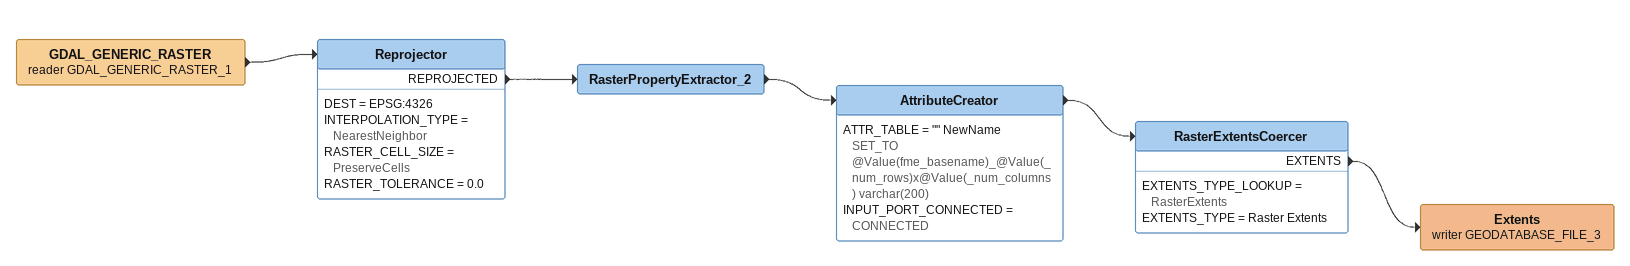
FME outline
GDAL_GENERIC_RASTER (reader GDAL_GENERIC_RASTER_1)
    -> Reprojector
Reprojector
    DEST = EPSG:4326
    INTERPOLATION_TYPE = NearestNeighbor
    RASTER_CELL_SIZE = PreserveCells
    RASTER_TOLERANCE = 0.0
    REPROJECTED -> RasterPropertyExtractor_2
RasterPropertyExtractor_2
    -> AttributeCreator
AttributeCreator
    ATTR_TABLE = "" NewName SET_TO @Value(fme_basename)_@Value(_num_rows)x@Value(_num_columns) varchar(200)
    INPUT_PORT_CONNECTED = CONNECTED
    -> RasterExtentsCoercer
RasterExtentsCoercer
    EXTENTS_TYPE_LOOKUP = RasterExtents
    EXTENTS_TYPE = Raster Extents
    EXTENTS -> Extents (writer GEODATABASE_FILE_3)
Extents (writer GEODATABASE_FILE_3)
